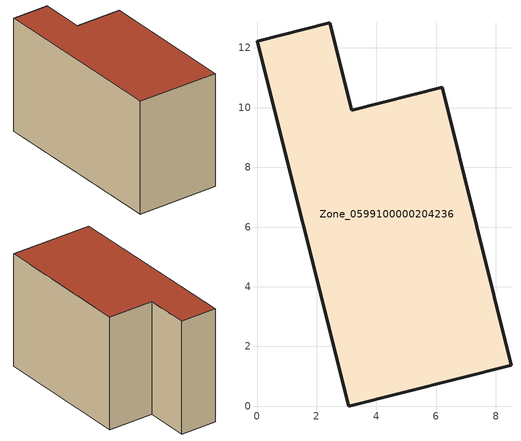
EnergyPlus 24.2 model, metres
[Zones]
Zone_0599100000204236
 floor ground (C_G): 3.07,0 0,12.23 2.43,12.84 3.17,9.92 6.2,10.69 8.51,1.37 z0
 wall outside (C_F): 0,12.23 3.07,0 8.51,1.37 6.2,10.69 3.17,9.92 2.43,12.84 0,12.23 z0:7.73
 roof outside (C_R): 6.2,10.69 3.17,9.92 2.43,12.84 0,12.23 3.07,0 8.51,1.37 z7.73
[BUILDING]
Pand.0599100000204236: North Axis=0; Terrain=City; Loads Convergence Tolerance Value=0.04; Temperature Convergence Tolerance Value=0.4; Solar Distribution=FullExterior; Maximum Number of Warmup Days=25; Minimum Number of Warmup Days=1
[Site:Location]
Rotterdam.The.Hague.AP_ZH_NLD Design_Conditions: Latitude=51.96; Longitude=4.45; Time Zone=1; Elevation=-4.5
[SITE:GROUNDTEMPERATURE:BUILDINGSURFACE]
18, 18, 18, 18, 18, 18, 18, 18, 18, 18, 18, 18
[MATERIAL] Thermal Absorptance=0.9; Solar Absorptance=0.7; Visible Absorptance=0.7
Name | Roughness | Thickness | Conductivity | Density | Specific Heat
G.TC.1975-1991 | MediumSmooth | 0.15 | 0.288461 | 540 | 1210
F.TC.1975-1991 | Rough | 0.3 | 0.230769 | 1920 | 840
R.TC.1975-1991 | MediumRough | 0.2 | 0.153846 | 1500 | 1000
[CONSTRUCTION]
C_G: G.TC.1975-1991
C_F: F.TC.1975-1991
C_R: R.TC.1975-1991
[ZONE]
Zone_0599100000204236: Type=1; Multiplier=1; Ceiling Height=Autocalculate; Volume=Autocalculate; Floor Area=autocalculate; Part of Total Floor Area=Yes
[ZONEINFILTRATION:DESIGNFLOWRATE]
Infil_Zone_0599100000204236: Zone or ZoneList or Space or SpaceList=Zone_0599100000204236; Schedule=AlwaysOn; Design Flow Rate Calculation Method=Flow/Area; Flow Rate per Floor Area=0.003; Constant Term Coefficient=1; Temperature Term Coefficient=0; Velocity Term Coefficient=0; Velocity Squared Term Coefficient=0
[HVACTEMPLATE:ZONE:IDEALLOADSAIRSYSTEM]
Zone_0599100000204236: Maximum Heating Supply Air Temperature=50; Minimum Cooling Supply Air Temperature=13; Maximum Heating Supply Air Humidity Ratio=0.0156; Minimum Cooling Supply Air Humidity Ratio=0.0077; Heating Limit=NoLimit; Cooling Limit=NoLimit; Dehumidification Control Type=ConstantSensibleHeatRatio; Cooling Sensible Heat Ratio=0.7; Dehumidification Setpoint=60; Humidification Control Type=None; Humidification Setpoint=30; Outdoor Air Method=None; Outdoor Air Flow Rate per Person=0.00944; Outdoor Air Flow Rate per Zone Floor Area=0; Outdoor Air Flow Rate per Zone=0; Demand Controlled Ventilation Type=None; Outdoor Air Economizer Type=NoEconomizer; Heat Recovery Type=None; Sensible Heat Recovery Effectiveness=0.7; Latent Heat Recovery Effectiveness=0.65
[ZONECONTROL:THERMOSTAT]
ThermostatControl_Zone_0599100000204236: Zone or ZoneList=Zone_0599100000204236; Control Type Schedule=DualSetpointControlType; Control 1=Thermostat_Zone_0599100000204236; Temperature Difference Between Cutout And Setpoint=0
[THERMOSTATSETPOINT:DUALSETPOINT]
Thermostat_Zone_0599100000204236: Heating Setpoint Temperature Schedule=HeatingSetpoint_Zone_0599100000204236; Cooling Setpoint Temperature Schedule=CoolingSetpoint_Zone_0599100000204236
[SCHEDULE:COMPACT]
HeatingSetpoint_Zone_0599100000204236: Through: 12/31, For: AllDays, Until: 24:00, 21
CoolingSetpoint_Zone_0599100000204236: Through: 12/31, For: AllDays, Until: 24:00, 24
DualSetpointControlType: Through: 12/31, For: AllDays, Until: 24:00, 4
AlwaysOn: Through: 12/31, For: AllDays, Until: 24:00, 1
